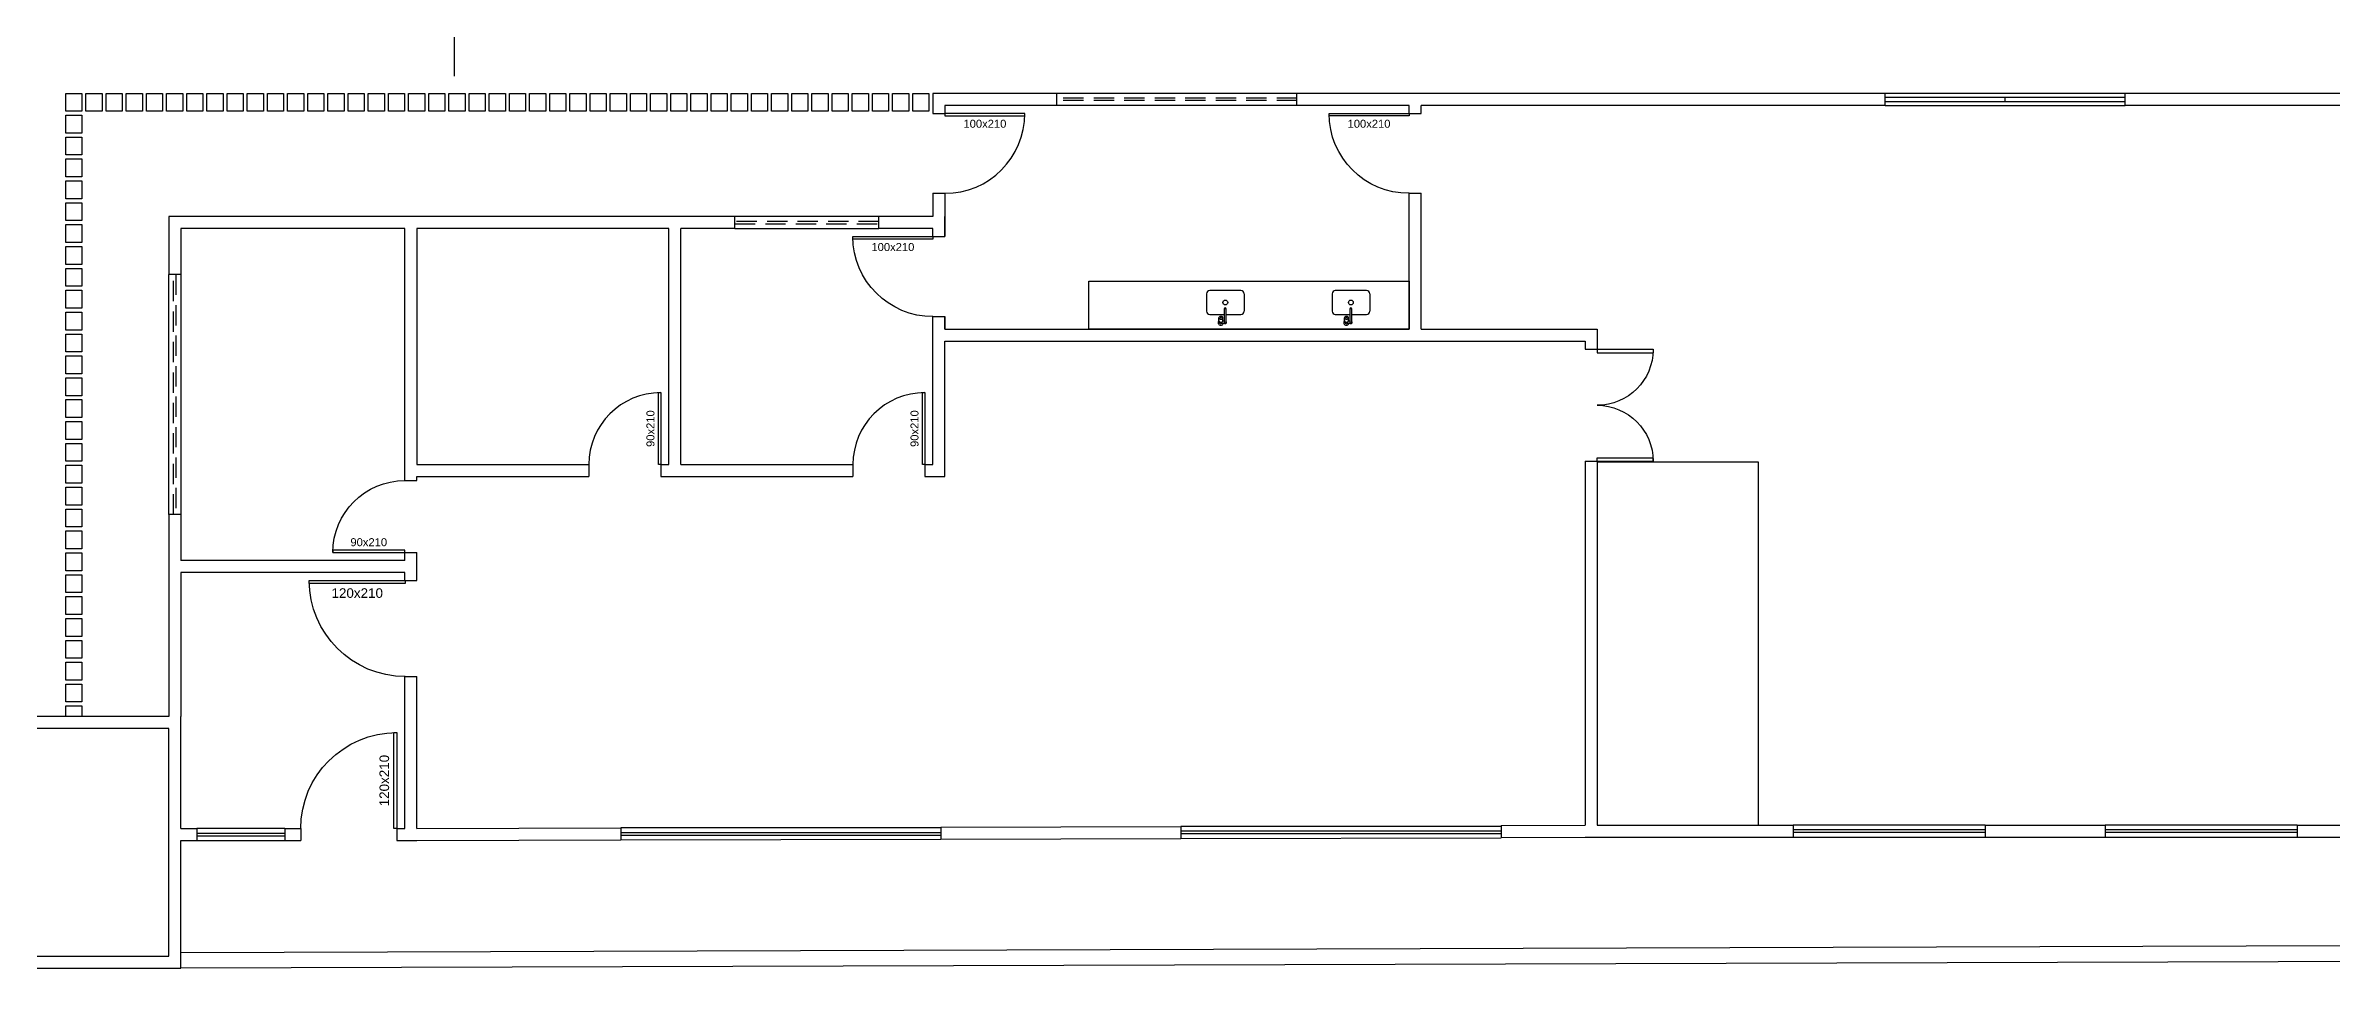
# Model space of a CAD drawing. Header units: centimetres. Extents: x 0 to 1099704, y -139216 to 99734.
# Drawn here: x 683474 to 686330, y 9713 to 10867 of the extents above; entities that cross this region are included whole.
import ezdxf
from ezdxf.enums import TextEntityAlignment as Align

# ---------------------------------------------------------------- set-up
doc = ezdxf.new("R2010")
doc.units = ezdxf.units.CM
doc.header["$LTSCALE"] = 4
doc.linetypes.add('DASHED2', pattern=[9.525, 6.35, -3.175])
doc.linetypes.add('HIDDENX2', pattern=[19.05, 12.7, -6.35])
for name, color, linetype in [('0.1', 1, 'Continuous'), ('0.2', 2, 'Continuous'), ('0.4', 4, 'Continuous'), ('0.6', 6, 'Continuous'), ('001-MOBILIA', 253, 'Continuous'), ('02-CONT', 2, 'Continuous')]:
    doc.layers.add(name, color=color, linetype=linetype)
doc.styles.add('2mm 1-50', font='arial.ttf', dxfattribs={"height": 0.1})

# ---------------------------------------------------------------- blocks, each defined once
blk = doc.blocks.new('1_00e')
blk.add_lwpolyline([(-28.4, -52.3), (-25.4, -52.3), (-25.4, 47.7), (-28.4, 47.7)], close=True)
at = {"color": 1}
blk.add_arc((-28.4, -52.3), 100, 0, 90, dxfattribs=at)
blk = doc.blocks.new('90d')
blk.add_lwpolyline([(-5, -84), (-5, 6), (-2, 6), (-2, -84)], close=True)
at = {"color": 1}
blk.add_arc((-2, -84), 90, 90, 180, dxfattribs=at)
blk = doc.blocks.new('1_00')
for p, q in [((-129.2, 59.1), (-129.2, 109.1)), ((-129.2, 109.1), (-126.2, 109.1)), ((-126.2, 59.1), (-126.2, 109.1)), ((-29.2, 109.1), (-32.2, 109.1)), ((-32.2, 59.1), (-32.2, 109.1)), ((-29.2, 59.1), (-29.2, 109.1)), ((-129.2, 59.1), (-126.2, 59.1)), ((-29.2, 59.1), (-32.2, 59.1))]:
    blk.add_line(p, q)
at = {"color": 1}
for centre, start, end in [((-129.2, 59.1), 0, 90), ((-29.2, 59.1), 90, 180)]:
    blk.add_arc(centre, 50, start, end, dxfattribs=at)
blk = doc.blocks.new('BOJO')
at = {"layer": '001-MOBILIA'}
for p, q in [((1061.86, 1872.801), (1061.86, 1872.844)), ((1061.875, 1872.873), (1061.882, 1872.873)), ((1061.875, 1872.838), (1061.882, 1872.838)), ((1061.895, 1872.881), (1061.933, 1872.881)), ((1061.974, 1872.996), (1061.974, 1872.811)), ((1062.234, 1873.036), (1062.014, 1873.036)), ((1062.274, 1872.606), (1062.274, 1872.996)), ((1061.875, 1872.811), (1062.045, 1872.811)), ((1061.875, 1872.791), (1062.045, 1872.791)), ((1061.89, 1872.811), (1061.89, 1872.832)), ((1061.895, 1872.831), (1061.933, 1872.831)), ((1061.974, 1872.791), (1061.974, 1872.606)), ((1062.234, 1872.566), (1062.014, 1872.566))]:
    blk.add_line(p, q, dxfattribs=at)
blk.add_circle((1062.124, 1872.801), 0.03, dxfattribs=at)
for centre, radius, start, end in [((1061.875, 1872.856), 0.035, 45.5847, 244.6231), ((1061.875, 1872.856), 0.0175, 90, 204.62), ((1061.85, 1872.844), 0.01, 0, 24.62), ((1061.875, 1872.856), 0.0175, 211.0027, 270), ((1061.913, 1872.856), 0.0352, 163.6751, 180), ((1061.913, 1872.856), 0.0352, 180, 196.3249), ((1061.904, 1872.858), 0.0262, 144.7356, 163.6751), ((1061.904, 1872.853), 0.0262, 196.3249, 215.2644), ((1061.898, 1872.862), 0.0195, 120.3612, 144.7356), ((1061.898, 1872.849), 0.0195, 215.2644, 239.6388), ((1061.895, 1872.868), 0.0127, 90, 120.3612), ((1061.895, 1872.843), 0.0127, 239.6388, 270), ((1061.95, 1872.856), 0.0352, 163.6751, 180), ((1061.95, 1872.856), 0.0352, 180, 196.3249), ((1061.942, 1872.858), 0.0262, 144.7356, 163.6751), ((1061.942, 1872.853), 0.0262, 196.3249, 215.2644), ((1061.936, 1872.862), 0.0195, 120.3612, 144.7356), ((1061.936, 1872.849), 0.0195, 215.2644, 239.6388), ((1061.933, 1872.868), 0.0127, 90, 120.3612), ((1061.933, 1872.843), 0.0127, 239.6388, 270), ((1061.933, 1872.868), 0.0127, 59.6388, 90), ((1061.933, 1872.843), 0.0127, 270, 300.3612), ((1061.943, 1872.856), 0.00787, 144.7356, 163.6751), ((1061.945, 1872.856), 0.0106, 163.6751, 180), ((1061.945, 1872.856), 0.0106, 180, 196.3249), ((1061.943, 1872.855), 0.00787, 196.3249, 215.2644), ((1061.941, 1872.858), 0.00586, 120.3612, 144.7356), ((1061.941, 1872.854), 0.00586, 215.2644, 239.6388), ((1061.94, 1872.859), 0.00381, 90, 120.3612), ((1061.94, 1872.852), 0.00381, 239.6388, 270), ((1061.929, 1872.862), 0.0195, 35.2644, 59.6388), ((1061.929, 1872.849), 0.0195, 300.3612, 324.7356), ((1061.94, 1872.859), 0.00381, 59.6388, 90), ((1061.94, 1872.852), 0.00381, 270, 300.3612), ((1061.939, 1872.858), 0.00586, 35.2644, 59.6388), ((1061.939, 1872.854), 0.00586, 300.3612, 324.7356), ((1061.937, 1872.856), 0.00787, 16.3249, 35.2644), ((1061.937, 1872.855), 0.00787, 324.7356, 343.6751), ((1061.924, 1872.858), 0.0262, 16.3249, 35.2644), ((1061.935, 1872.856), 0.0106, 0, 16.3249), ((1061.935, 1872.856), 0.0106, 343.6751, 0), ((1061.924, 1872.853), 0.0262, 324.7356, 343.6751), ((1061.915, 1872.856), 0.0352, 0, 16.3249), ((1061.915, 1872.856), 0.0352, 343.6751, 0), ((1062.014, 1872.996), 0.04, 90, 180), ((1062.234, 1872.996), 0.04, 0, 90), ((1061.875, 1872.801), 0.015, 41.8103, 318.1897), ((1061.875, 1872.801), 0.01, 90.0002, 270.0002), ((1061.875, 1872.856), 0.035, 295.3769, 314.4153), ((1062.014, 1872.606), 0.04, 180, 270), ((1062.045, 1872.801), 0.0125, 233.1301, 126.8699), ((1062.045, 1872.801), 0.01, 270.0001, 90.0001), ((1062.234, 1872.606), 0.04, 270, 0)]:
    blk.add_arc(centre, radius, start, end, dxfattribs=at)

msp = doc.modelspace()

# ---------------------------------------------------------------- linework, layer by layer
at = {"layer": '0.1', "linetype": 'HIDDENX2'}
msp.add_line((683984.457, 11336.556), (683984.457, 10807.013), dxfattribs=at)
at = {"layer": '0.1'}
for p, q in [((686072.69, 10807.013), (685772.69, 10807.013)), ((685772.69, 10792.013), (686072.69, 10792.013))]:
    msp.add_line(p, q, dxfattribs=at)
at = {"layer": '0.1', "linetype": 'DASHED2'}
for p, q in [((684515.157, 10646.86), (684335.157, 10646.86)), ((684335.157, 10643.86), (684515.157, 10643.86)), ((683633.657, 10280.36), (683633.657, 10580.36)), ((683636.657, 10580.36), (683636.657, 10280.36))]:
    msp.add_line(p, q, dxfattribs=at)
for points in [[(685037.659, 10801.013), (684737.659, 10801.013)], [(685037.659, 10798.013), (684737.659, 10798.013)]]:
    msp.add_lwpolyline(points, dxfattribs=at)
at = {"layer": '0.2'}
for p, q in [((686072.69, 10802.013), (685772.69, 10802.013)), ((685772.69, 10797.013), (686072.69, 10797.013)), ((685922.69, 10797.013), (685922.69, 10802.013)), ((683772.657, 9887.86), (683662.657, 9887.86)), ((684592.657, 9888.557), (684192.697, 9888.557)), ((685292.655, 9890.471), (684892.694, 9890.471)), ((685292.671, 9884.471), (684892.694, 9884.471)), ((685897.69, 9892.264), (685657.69, 9892.264)), ((685897.69, 9886.264), (685657.69, 9886.264)), ((685657.69, 9883.264), (685897.69, 9883.264)), ((686287.69, 9892.264), (686047.69, 9892.264)), ((686287.69, 9886.264), (686047.69, 9886.264)), ((686047.69, 9883.264), (686287.69, 9883.264)), ((683772.657, 9881.86), (683662.657, 9881.86)), ((683662.657, 9878.86), (683772.657, 9878.86)), ((683662.657, 9872.86), (683772.657, 9872.86)), ((684592.674, 9882.557), (684192.697, 9882.557)), ((684192.697, 9879.557), (684592.682, 9879.557)), ((684192.697, 9873.557), (684592.695, 9874.651)), ((684892.694, 9881.471), (685292.679, 9881.471)), ((684892.694, 9875.471), (685292.694, 9876.264)), ((685657.69, 9877.264), (685897.69, 9877.264)), ((686047.69, 9877.264), (686287.69, 9877.264))]:
    msp.add_line(p, q, dxfattribs=at)
msp.add_lwpolyline([(684777.659, 10572.013), (685177.659, 10572.013), (685177.659, 10512.013), (684777.659, 10512.013)], close=True, dxfattribs=at)
at = {"layer": '0.4'}
for points in [[(687643.392, 9745.21), (683642.681, 9732.493)], [(687643.392, 9725.21), (683642.681, 9713.138)]]:
    msp.add_lwpolyline(points, dxfattribs=at)
at = {"layer": '0.6'}
for p, q in [((684737.659, 10792.013), (684737.659, 10807.013)), ((685037.659, 10792.013), (685037.659, 10807.013)), ((685547.69, 10807.013), (685192.659, 10807.013)), ((685772.69, 10792.013), (685772.69, 10807.013)), ((686072.69, 10792.013), (686072.69, 10807.013)), ((684582.659, 10782.013), (684597.657, 10782.013)), ((685177.659, 10782.013), (685192.659, 10782.013)), ((685547.69, 10792.013), (685192.659, 10792.013)), ((684582.659, 10682.013), (684597.657, 10682.013)), ((685177.659, 10682.013), (685192.659, 10682.013)), ((684335.157, 10637.86), (684335.157, 10652.86)), ((684515.157, 10652.86), (684335.157, 10652.86)), ((684335.157, 10637.86), (684515.157, 10637.86)), ((684515.157, 10637.86), (684515.157, 10652.86)), ((684582.657, 10627.86), (684597.657, 10627.86)), ((683642.657, 10580.36), (683627.657, 10580.36)), ((683627.657, 10280.36), (683627.657, 10580.36)), ((683642.657, 10580.36), (683642.657, 10280.36)), ((684582.657, 10527.86), (684597.657, 10527.86)), ((685397.69, 10487.013), (685412.69, 10487.013)), ((684152.657, 10342.86), (684152.657, 10327.86)), ((684242.657, 10342.86), (684242.657, 10327.86)), ((684482.657, 10342.86), (684482.657, 10327.86)), ((684572.657, 10342.86), (684572.657, 10327.86)), ((685397.69, 10347.013), (685412.69, 10347.013)), ((683922.657, 10322.86), (683937.657, 10322.86)), ((683642.657, 10280.36), (683627.657, 10280.36)), ((683922.657, 10232.86), (683937.657, 10232.86)), ((683922.657, 10197.86), (683937.657, 10197.86)), ((683922.657, 10077.86), (683937.657, 10077.86)), ((683662.657, 9887.86), (683662.657, 9872.86)), ((683772.657, 9887.86), (683772.657, 9872.86)), ((683792.657, 9887.86), (683792.657, 9872.86)), ((683912.657, 9887.86), (683912.657, 9872.86)), ((684192.656, 9888.557), (684192.697, 9873.557)), ((684592.654, 9889.651), (684592.695, 9874.651)), ((684892.653, 9890.471), (684892.694, 9875.471)), ((685292.652, 9891.564), (685292.693, 9876.564)), ((685657.69, 9892.264), (685657.69, 9877.264)), ((685897.69, 9892.264), (685897.69, 9877.264)), ((686047.69, 9892.264), (686047.69, 9877.264)), ((686287.69, 9892.264), (686287.69, 9877.264))]:
    msp.add_line(p, q, dxfattribs=at)
for points in [[(683499.059, 10807.013), (683519.259, 10807.013), (683519.259, 10784.658), (683499.059, 10784.658)], [(683524.259, 10807.013), (683544.459, 10807.013), (683544.459, 10784.658), (683524.259, 10784.658)], [(683549.459, 10807.013), (683569.659, 10807.013), (683569.659, 10784.658), (683549.459, 10784.658)], [(683574.659, 10807.013), (683594.859, 10807.013), (683594.859, 10784.658), (683574.659, 10784.658)], [(683599.859, 10807.013), (683620.059, 10807.013), (683620.059, 10784.658), (683599.859, 10784.658)], [(683625.059, 10807.013), (683645.259, 10807.013), (683645.259, 10784.658), (683625.059, 10784.658)], [(683650.259, 10807.013), (683670.459, 10807.013), (683670.459, 10784.658), (683650.259, 10784.658)], [(683675.459, 10807.013), (683695.659, 10807.013), (683695.659, 10784.658), (683675.459, 10784.658)], [(683700.659, 10807.013), (683720.859, 10807.013), (683720.859, 10784.658), (683700.659, 10784.658)], [(683725.859, 10807.013), (683746.059, 10807.013), (683746.059, 10784.658), (683725.859, 10784.658)], [(683751.059, 10807.013), (683771.259, 10807.013), (683771.259, 10784.658), (683751.059, 10784.658)], [(683776.259, 10807.013), (683796.459, 10807.013), (683796.459, 10784.658), (683776.259, 10784.658)], [(683801.459, 10807.013), (683821.659, 10807.013), (683821.659, 10784.658), (683801.459, 10784.658)], [(683826.659, 10807.013), (683846.859, 10807.013), (683846.859, 10784.658), (683826.659, 10784.658)], [(683851.859, 10807.013), (683872.059, 10807.013), (683872.059, 10784.658), (683851.859, 10784.658)], [(683877.059, 10807.013), (683897.259, 10807.013), (683897.259, 10784.658), (683877.059, 10784.658)], [(683902.259, 10807.013), (683922.459, 10807.013), (683922.459, 10784.658), (683902.259, 10784.658)], [(683927.459, 10807.013), (683947.659, 10807.013), (683947.659, 10784.658), (683927.459, 10784.658)], [(683952.659, 10807.013), (683972.859, 10807.013), (683972.859, 10784.658), (683952.659, 10784.658)], [(683977.859, 10807.013), (683998.059, 10807.013), (683998.059, 10784.658), (683977.859, 10784.658)], [(684003.059, 10807.013), (684023.259, 10807.013), (684023.259, 10784.658), (684003.059, 10784.658)], [(684028.259, 10807.013), (684048.459, 10807.013), (684048.459, 10784.658), (684028.259, 10784.658)], [(684053.459, 10807.013), (684073.659, 10807.013), (684073.659, 10784.658), (684053.459, 10784.658)], [(684078.659, 10807.013), (684098.859, 10807.013), (684098.859, 10784.658), (684078.659, 10784.658)], [(684103.859, 10807.013), (684124.059, 10807.013), (684124.059, 10784.658), (684103.859, 10784.658)], [(684129.059, 10807.013), (684149.259, 10807.013), (684149.259, 10784.658), (684129.059, 10784.658)], [(684154.259, 10807.013), (684174.459, 10807.013), (684174.459, 10784.658), (684154.259, 10784.658)], [(684179.459, 10807.013), (684199.659, 10807.013), (684199.659, 10784.658), (684179.459, 10784.658)], [(684204.659, 10807.013), (684224.859, 10807.013), (684224.859, 10784.658), (684204.659, 10784.658)], [(684229.859, 10807.013), (684250.059, 10807.013), (684250.059, 10784.658), (684229.859, 10784.658)], [(684255.059, 10807.013), (684275.259, 10807.013), (684275.259, 10784.658), (684255.059, 10784.658)], [(684280.259, 10807.013), (684300.459, 10807.013), (684300.459, 10784.658), (684280.259, 10784.658)], [(684305.459, 10807.013), (684325.659, 10807.013), (684325.659, 10784.658), (684305.459, 10784.658)], [(684330.659, 10807.013), (684350.859, 10807.013), (684350.859, 10784.658), (684330.659, 10784.658)], [(684355.859, 10807.013), (684376.059, 10807.013), (684376.059, 10784.658), (684355.859, 10784.658)], [(684381.059, 10807.013), (684401.259, 10807.013), (684401.259, 10784.658), (684381.059, 10784.658)], [(684406.259, 10807.013), (684426.459, 10807.013), (684426.459, 10784.658), (684406.259, 10784.658)], [(684431.459, 10807.013), (684451.659, 10807.013), (684451.659, 10784.658), (684431.459, 10784.658)], [(684456.659, 10807.013), (684476.859, 10807.013), (684476.859, 10784.658), (684456.659, 10784.658)], [(684481.859, 10807.013), (684502.059, 10807.013), (684502.059, 10784.658), (684481.859, 10784.658)], [(684507.059, 10807.013), (684527.259, 10807.013), (684527.259, 10784.658), (684507.059, 10784.658)], [(684532.259, 10807.013), (684552.459, 10807.013), (684552.459, 10784.658), (684532.259, 10784.658)], [(684557.459, 10807.013), (684577.659, 10807.013), (684577.659, 10784.658), (684557.459, 10784.658)], [(683499.059, 10779.658), (683519.259, 10779.658), (683519.259, 10757.303), (683499.059, 10757.303)], [(683499.059, 10752.303), (683519.259, 10752.303), (683519.259, 10729.948), (683499.059, 10729.948)], [(683499.059, 10724.948), (683519.259, 10724.948), (683519.259, 10702.593), (683499.059, 10702.593)], [(683499.059, 10697.593), (683519.259, 10697.593), (683519.259, 10675.239), (683499.059, 10675.239)], [(683499.059, 10670.239), (683519.259, 10670.239), (683519.259, 10647.884), (683499.059, 10647.884)], [(683499.059, 10642.884), (683519.259, 10642.884), (683519.259, 10620.529), (683499.059, 10620.529)], [(683499.059, 10615.529), (683519.259, 10615.529), (683519.259, 10593.174), (683499.059, 10593.174)], [(683499.059, 10588.174), (683519.259, 10588.174), (683519.259, 10565.82), (683499.059, 10565.82)], [(683499.059, 10560.82), (683519.259, 10560.82), (683519.259, 10538.465), (683499.059, 10538.465)], [(683499.059, 10533.465), (683519.259, 10533.465), (683519.259, 10511.11), (683499.059, 10511.11)], [(683499.059, 10506.11), (683519.259, 10506.11), (683519.259, 10483.755), (683499.059, 10483.755)], [(683499.059, 10478.755), (683519.259, 10478.755), (683519.259, 10456.401), (683499.059, 10456.401)], [(683499.059, 10451.401), (683519.259, 10451.401), (683519.259, 10429.046), (683499.059, 10429.046)], [(683499.059, 10424.046), (683519.259, 10424.046), (683519.259, 10401.691), (683499.059, 10401.691)], [(683499.059, 10396.691), (683519.259, 10396.691), (683519.259, 10374.336), (683499.059, 10374.336)], [(683499.059, 10369.336), (683519.259, 10369.336), (683519.259, 10346.982), (683499.059, 10346.982)], [(683499.059, 10341.982), (683519.259, 10341.982), (683519.259, 10319.627), (683499.059, 10319.627)], [(685412.69, 9892.264), (685614.472, 9892.264), (685614.472, 10345.991), (685412.69, 10345.991)], [(683499.059, 10314.627), (683519.259, 10314.627), (683519.259, 10292.272), (683499.059, 10292.272)], [(683499.059, 10287.272), (683519.259, 10287.272), (683519.259, 10264.917), (683499.059, 10264.917)], [(683499.059, 10259.917), (683519.259, 10259.917), (683519.259, 10237.562), (683499.059, 10237.562)], [(683499.059, 10232.562), (683519.259, 10232.562), (683519.259, 10210.208), (683499.059, 10210.208)], [(683499.059, 10205.208), (683519.259, 10205.208), (683519.259, 10182.853), (683499.059, 10182.853)], [(683499.059, 10177.853), (683519.259, 10177.853), (683519.259, 10155.498), (683499.059, 10155.498)], [(683499.059, 10150.498), (683519.259, 10150.498), (683519.259, 10128.143), (683499.059, 10128.143)], [(683499.059, 10123.143), (683519.259, 10123.143), (683519.259, 10100.789), (683499.059, 10100.789)], [(683499.059, 10095.789), (683519.259, 10095.789), (683519.259, 10073.434), (683499.059, 10073.434)], [(683499.059, 10068.434), (683519.259, 10068.434), (683519.259, 10046.079), (683499.059, 10046.079)], [(683242.681, 9728.138), (683627.681, 9728.138), (683627.681, 10013.138), (683242.681, 10013.138)]]:
    msp.add_lwpolyline(points, close=True, dxfattribs=at)
for points in [[(685192.659, 10807.013), (684582.659, 10807.013), (684582.659, 10782.013)], [(685772.69, 10807.013), (685547.69, 10807.013)], [(686372.69, 10807.013), (686072.69, 10807.013)], [(685177.659, 10782.013), (685177.659, 10792.013), (684597.659, 10792.013), (684597.659, 10782.013)], [(685192.659, 10782.013), (685192.659, 10792.013)], [(685772.69, 10792.013), (685547.69, 10792.013)], [(686372.69, 10792.013), (686072.69, 10792.013)], [(684582.659, 10682.013), (684582.659, 10652.86)], [(684597.659, 10682.013), (684597.659, 10627.86)], [(684597.659, 10527.86), (684597.659, 10512.013), (685177.659, 10512.013), (685177.659, 10682.013)], [(685192.659, 10512.013), (685192.659, 10682.013)], [(683937.657, 10652.86), (683627.657, 10652.86), (683627.657, 10580.36)], [(683922.657, 10322.86), (683922.657, 10637.86), (683642.657, 10637.86), (683642.657, 10580.36)], [(684267.657, 10652.86), (683922.657, 10652.86)], [(684242.657, 10342.86), (684252.657, 10342.86), (684252.657, 10637.86), (683937.657, 10637.86), (683937.657, 10342.86), (684152.657, 10342.86)], [(684335.157, 10652.86), (684252.657, 10652.86)], [(684267.657, 10342.86), (684267.657, 10637.86)], [(684335.157, 10637.86), (684267.657, 10637.86)], [(684582.659, 10652.86), (684515.157, 10652.86)], [(684582.657, 10627.86), (684582.657, 10637.86), (684515.157, 10637.86)], [(684597.657, 10627.86), (684597.657, 10652.86)], [(684572.657, 10342.86), (684582.657, 10342.86), (684582.657, 10527.86)], [(684597.657, 10512.013), (684597.657, 10527.86)], [(685192.659, 10512.013), (685412.69, 10512.013)], [(685412.69, 10512.013), (685412.69, 10487.013)], [(684572.657, 10327.86), (684597.657, 10327.86), (684597.657, 10497.013)], [(684597.657, 10497.013), (685192.659, 10497.013)], [(685192.659, 10497.013), (685397.69, 10497.013)], [(685397.69, 10497.013), (685397.69, 10487.013)], [(684267.657, 10342.86), (684482.657, 10342.86)], [(685397.69, 10347.013), (685397.69, 9892.261)], [(685412.69, 10347.013), (685412.69, 9892.264), (685657.69, 9892.264)], [(683937.657, 10327.86), (684152.657, 10327.86)], [(683937.657, 10322.86), (683937.657, 10327.86)], [(684242.657, 10327.86), (684267.657, 10327.86)], [(684252.657, 10327.86), (684482.657, 10327.86)], [(683627.657, 10280.36), (683627.657, 10222.86), (683627.657, 10028.138)], [(683642.657, 10280.36), (683642.657, 10222.86)], [(683922.657, 10222.86), (683922.657, 10232.86)], [(683937.657, 10207.86), (683937.657, 10232.86)], [(683922.657, 10222.86), (683642.657, 10222.86)], [(683922.657, 10197.86), (683922.657, 10207.86), (683642.657, 10207.86), (683642.657, 10028.138)], [(683937.657, 10197.86), (683937.657, 10222.86)], [(683912.657, 9887.86), (683922.657, 9887.86), (683922.657, 10077.86)], [(683937.657, 9887.86), (683937.657, 10077.86)], [(683627.657, 10028.138), (683227.681, 10028.138), (683227.681, 9713.138), (683642.681, 9713.138), (683642.681, 9872.86)], [(683499.059, 10028.138), (683499.059, 10041.079), (683519.259, 10041.079), (683519.259, 10028.138)], [(683642.681, 9887.86), (683642.681, 10028.138), (683642.657, 10028.138)], [(683642.657, 9887.86), (683662.657, 9887.86)], [(683772.657, 9887.86), (683792.657, 9887.86)], [(683937.618, 9887.86), (684192.656, 9888.557)], [(684592.654, 9889.651), (684892.653, 9890.471)], [(685292.652, 9891.564), (685397.69, 9892.261)], [(685897.69, 9892.264), (686047.69, 9892.264)], [(686287.69, 9892.264), (686437.69, 9892.264)], [(683627.657, 9872.86), (683627.681, 9872.86)], [(683642.681, 9872.86), (683662.657, 9872.86)], [(683772.657, 9872.86), (683792.657, 9872.86)], [(683912.657, 9872.86), (683937.657, 9872.86)], [(683937.659, 9872.86), (684192.697, 9873.557)], [(684592.695, 9874.651), (684892.694, 9875.471)], [(685292.693, 9876.564), (685397.69, 9877.261)], [(685397.69, 9877.264), (685657.69, 9877.264)], [(685897.69, 9877.264), (686047.69, 9877.264)], [(686287.69, 9877.264), (686437.69, 9877.264)]]:
    msp.add_lwpolyline(points, dxfattribs=at)

# ---------------------------------------------------------------- block references
at = {"layer": '001-MOBILIA', "xscale": 100, "yscale": 100, "zscale": 100, "rotation": 90}
for p in [(872228.153, -95666.836), (872385.11, -95666.836)]:
    msp.add_blockref('BOJO', p, dxfattribs=at)
at = {"layer": '02-CONT', "rotation": 270}
msp.add_blockref('1_00e', (684649.912, 10753.607), dxfattribs=at)
at = {"layer": '02-CONT', "xscale": -1, "rotation": 90}
for name, p in [('1_00e', (685125.406, 10753.607)), ('1_00e', (684530.404, 10599.455)), ('90d', (683838.694, 10230.855))]:
    msp.add_blockref(name, p, dxfattribs=at)
at = {"layer": '02-CONT'}
for name, p, xscale, yscale, zscale, rotation in [('1_00', (685330.016, 10527.855), -1.399999999999958, 1.399999999999958, 1.399999999999958, 270), ('1_00e', (683860.557, 10163.773), -1.2, 1.2, 1.2, 90)]:
    msp.add_blockref(name, p, dxfattribs=dict(at, xscale=xscale, yscale=yscale, zscale=zscale, rotation=rotation))
for p in [(684244.662, 10426.823), (684574.662, 10426.823)]:
    msp.add_blockref('90d', p, dxfattribs=at)
at = {"layer": '02-CONT', "xscale": -1.2, "yscale": 1.2, "zscale": 1.2}
msp.add_blockref('1_00e', (683878.571, 9950.563), dxfattribs=at)

# ---------------------------------------------------------------- texts
at = {"layer": '02-CONT', "style": '2mm 1-50'}
for s, height, p in [('100x210', 10, (684647.659, 10769.013)), ('100x210', 10, (685127.659, 10769.013)), ('100x210', 10, (684532.657, 10614.86)), ('90x210', 10, (683877.657, 10245.86)), ('120x210', 12, (683863.26, 10182.26))]:
    msp.add_text(s, height=height, dxfattribs=at).set_placement(p, align=Align.MIDDLE_CENTER)
for s, height, p in [('90x210', 10, (684229.657, 10387.86)), ('90x210', 10, (684559.657, 10387.86)), ('120x210', 12, (683897.057, 9947.806))]:
    msp.add_text(s, height=height, rotation=90, dxfattribs=at).set_placement(p, align=Align.MIDDLE_CENTER)

doc.saveas('drawing.dxf')
